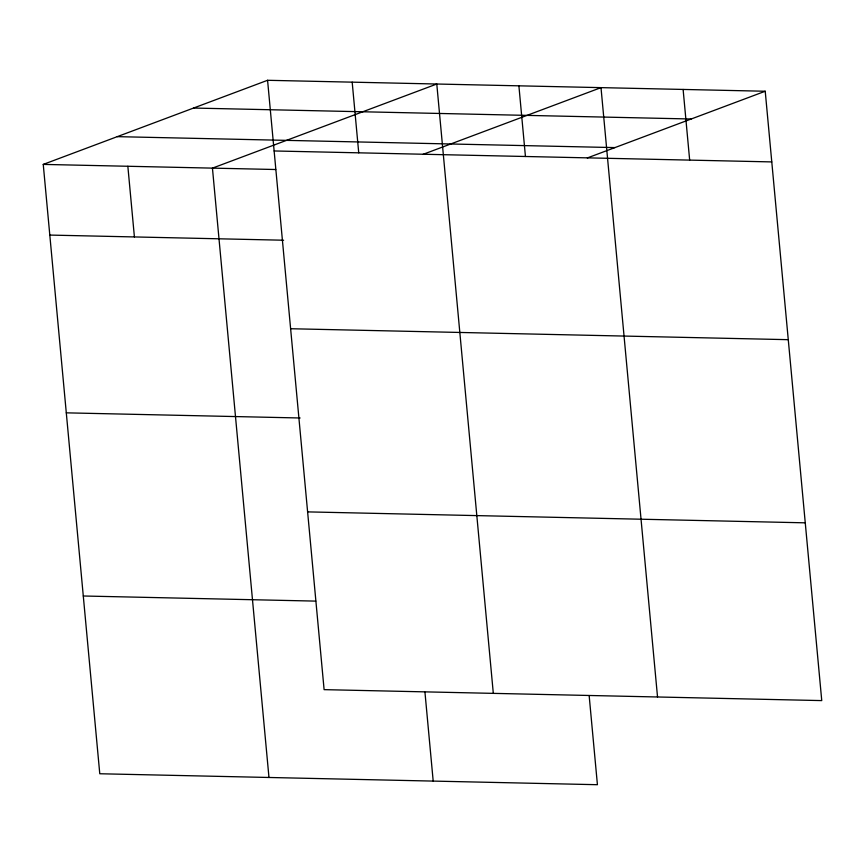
<?xml version="1.0" encoding="UTF-8"?>
<svg xmlns="http://www.w3.org/2000/svg" width="865" height="865" viewBox="0 0 865 865"><rect width="100%" height="100%" fill="white"/><g stroke="black" fill="none" stroke-linecap="round" stroke-linejoin="round"><path stroke-width="1.3" d="M589.173 695.817L597.423 784.706L99.778 773.753L43.25 164.404L267.577 80.294L765.222 91.247L821.75 700.596L324.105 689.643L267.577 80.294M423.093 154.338L601.002 87.635L657.53 696.974M587.313 157.949L765.222 91.247M193.555 108.049L691.189 119.002M117.283 136.648L614.918 147.601M274.14 150.964L771.775 161.917M43.25 164.404L275.719 169.518M49.802 235.075L283.612 240.221M290.629 328.732L788.274 339.675M66.291 412.843L300.112 417.99M307.616 511.885L805.261 522.828M83.289 595.996L315.747 601.11M683.112 89.441L689.665 160.112M518.892 85.83L525.444 156.5M493.31 693.362L436.782 84.024L212.444 168.134L268.972 777.473M424.953 692.205L433.192 781.084M352.185 82.164L358.737 152.835M127.847 166.275L134.41 236.945"/></g></svg>
